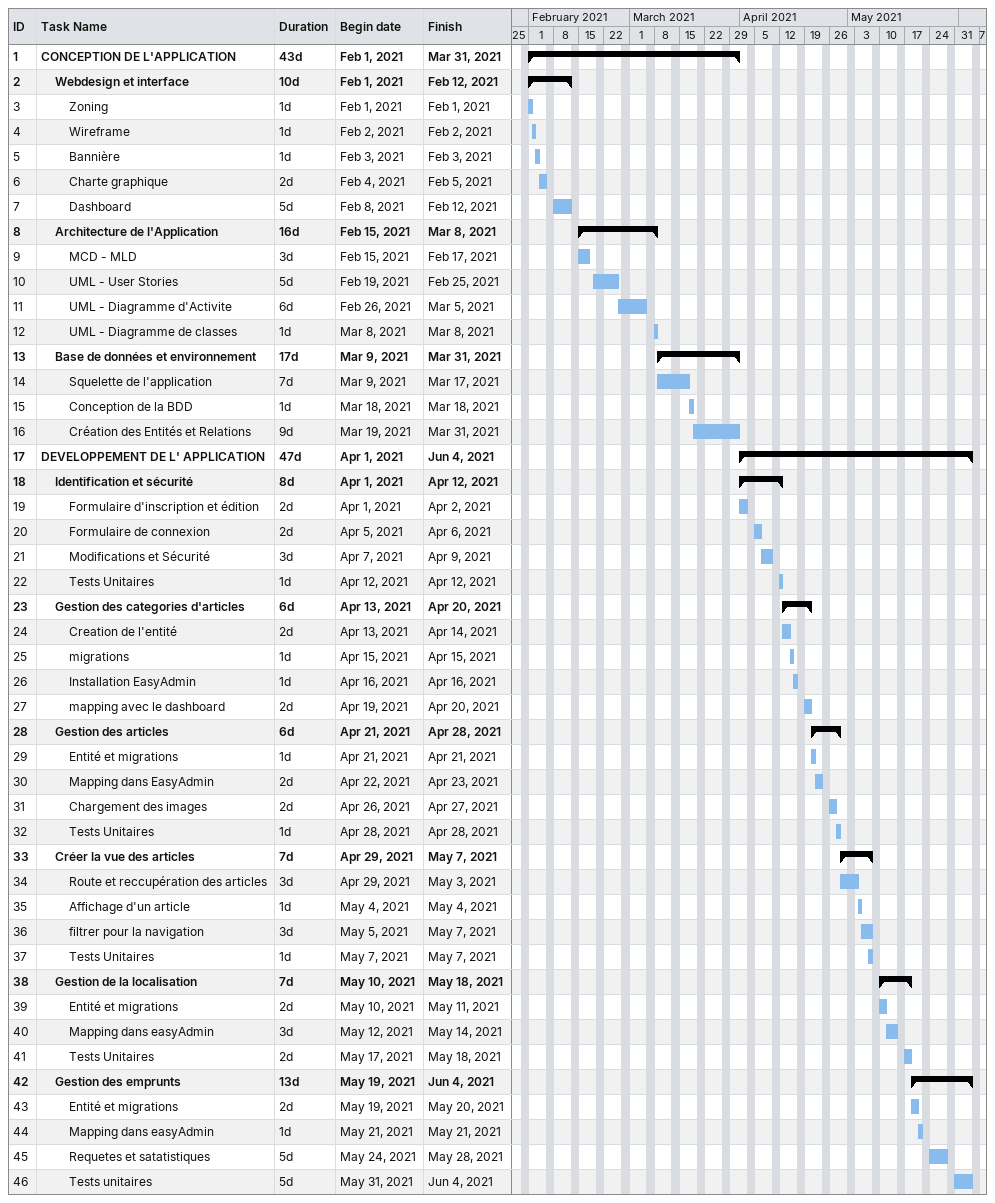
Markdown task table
| ID | Level | Task | Duration | Start | Finish |
|---|---|---|---|---|---|
| 1 | 1 | **CONCEPTION DE L'APPLICATION** | 43d | 2021-02-01 | 2021-03-31 |
| 2 | 2 | **Webdesign et interface** | 10d | 2021-02-01 | 2021-02-12 |
| 3 | 3 | Zoning | 1d | 2021-02-01 | 2021-02-01 |
| 4 | 3 | Wireframe | 1d | 2021-02-02 | 2021-02-02 |
| 5 | 3 | Bannière | 1d | 2021-02-03 | 2021-02-03 |
| 6 | 3 | Charte graphique | 2d | 2021-02-04 | 2021-02-05 |
| 7 | 3 | Dashboard | 5d | 2021-02-08 | 2021-02-12 |
| 8 | 2 | **Architecture de l'Application** | 16d | 2021-02-15 | 2021-03-08 |
| 9 | 3 | MCD - MLD | 3d | 2021-02-15 | 2021-02-17 |
| 10 | 3 | UML - User Stories | 5d | 2021-02-19 | 2021-02-25 |
| 11 | 3 | UML - Diagramme d'Activite | 6d | 2021-02-26 | 2021-03-05 |
| 12 | 3 | UML - Diagramme de classes | 1d | 2021-03-08 | 2021-03-08 |
| 13 | 2 | **Base de données et environnement** | 17d | 2021-03-09 | 2021-03-31 |
| 14 | 3 | Squelette de l'application | 7d | 2021-03-09 | 2021-03-17 |
| 15 | 3 | Conception de la BDD | 1d | 2021-03-18 | 2021-03-18 |
| 16 | 3 | Création des Entités et Relations | 9d | 2021-03-19 | 2021-03-31 |
| 17 | 1 | **DEVELOPPEMENT DE L' APPLICATION** | 47d | 2021-04-01 | 2021-06-04 |
| 18 | 2 | **Identification et sécurité** | 8d | 2021-04-01 | 2021-04-12 |
| 19 | 3 | Formulaire d'inscription et édition | 2d | 2021-04-01 | 2021-04-02 |
| 20 | 3 | Formulaire de connexion | 2d | 2021-04-05 | 2021-04-06 |
| 21 | 3 | Modifications et Sécurité | 3d | 2021-04-07 | 2021-04-09 |
| 22 | 3 | Tests Unitaires | 1d | 2021-04-12 | 2021-04-12 |
| 23 | 2 | **Gestion des categories d'articles** | 6d | 2021-04-13 | 2021-04-20 |
| 24 | 3 | Creation de l'entité | 2d | 2021-04-13 | 2021-04-14 |
| 25 | 3 | migrations | 1d | 2021-04-15 | 2021-04-15 |
| 26 | 3 | Installation EasyAdmin | 1d | 2021-04-16 | 2021-04-16 |
| 27 | 3 | mapping avec le dashboard | 2d | 2021-04-19 | 2021-04-20 |
| 28 | 2 | **Gestion des articles** | 6d | 2021-04-21 | 2021-04-28 |
| 29 | 3 | Entité et migrations | 1d | 2021-04-21 | 2021-04-21 |
| 30 | 3 | Mapping dans EasyAdmin | 2d | 2021-04-22 | 2021-04-23 |
| 31 | 3 | Chargement des images | 2d | 2021-04-26 | 2021-04-27 |
| 32 | 3 | Tests Unitaires | 1d | 2021-04-28 | 2021-04-28 |
| 33 | 2 | **Créer la vue des articles** | 7d | 2021-04-29 | 2021-05-07 |
| 34 | 3 | Route et reccupération des articles | 3d | 2021-04-29 | 2021-05-03 |
| 35 | 3 | Affichage d'un article | 1d | 2021-05-04 | 2021-05-04 |
| 36 | 3 | filtrer pour la navigation | 3d | 2021-05-05 | 2021-05-07 |
| 37 | 3 | Tests Unitaires | 1d | 2021-05-07 | 2021-05-07 |
| 38 | 2 | **Gestion de la localisation** | 7d | 2021-05-10 | 2021-05-18 |
| 39 | 3 | Entité et migrations | 2d | 2021-05-10 | 2021-05-11 |
| 40 | 3 | Mapping dans easyAdmin | 3d | 2021-05-12 | 2021-05-14 |
| 41 | 3 | Tests Unitaires | 2d | 2021-05-17 | 2021-05-18 |
| 42 | 2 | **Gestion des emprunts** | 13d | 2021-05-19 | 2021-06-04 |
| 43 | 3 | Entité et migrations | 2d | 2021-05-19 | 2021-05-20 |
| 44 | 3 | Mapping dans easyAdmin | 1d | 2021-05-21 | 2021-05-21 |
| 45 | 3 | Requetes et satatistiques | 5d | 2021-05-24 | 2021-05-28 |
| 46 | 3 | Tests unitaires | 5d | 2021-05-31 | 2021-06-04 |
